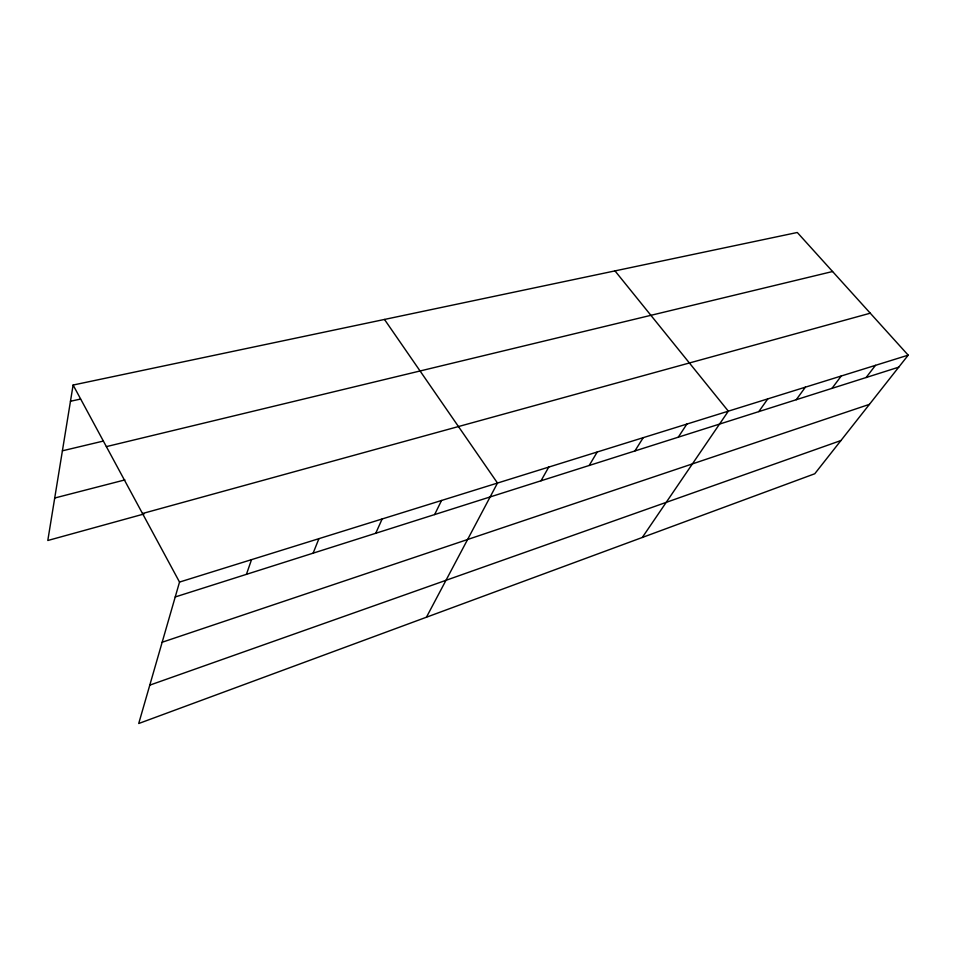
<?xml version="1.0" encoding="UTF-8"?>
<svg xmlns="http://www.w3.org/2000/svg" width="956" height="956" viewBox="0 0 956 956"><rect width="100%" height="100%" fill="white"/><g stroke="black" fill="none" stroke-linecap="round" stroke-linejoin="round"><path stroke-width="1.43" d="M73.11 385.041L179.525 582.073L138.716 723.513L814.763 473.758L908.2 355.154L797.292 232.487L73.11 385.041L47.8 540.499L144.033 513.97M246.421 574.353L251.524 559.654M313.126 553.165L318.922 538.658M375.744 533.269L382.137 518.977M434.633 514.567L441.541 500.478M426.436 617.218L497.49 483.055L384.479 319.447M541.012 480.784L548.744 467.09M589.195 465.476L597.249 451.985M634.892 450.969L643.233 437.669M678.282 437.179L686.862 424.082M642.301 537.463L728.329 411.164L614.995 270.895M758.813 411.606L767.788 398.879M796.252 399.716L805.382 387.168M831.983 388.363L841.244 376.007M866.112 377.524L875.481 365.347M149.781 685.141L840.933 440.537M162.15 642.253L869.434 404.352M175.223 596.962L898.748 367.164M179.525 582.073L908.2 355.154M142.492 513.527L870.271 313.198M54.719 498.016L124.889 479.912M106.367 446.619L832.58 271.516M62.403 450.814L103.045 441.134M70.469 401.257L80.543 399.07"/></g></svg>
